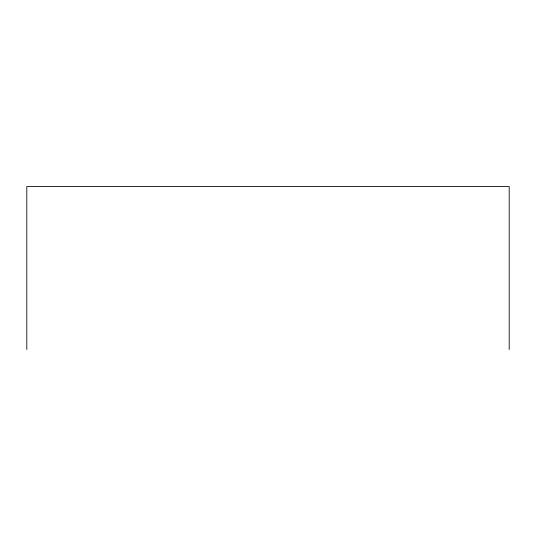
<?xml version="1.0" encoding="UTF-8"?>
<svg xmlns="http://www.w3.org/2000/svg" width="536" height="536" viewBox="0 0 536 536"><rect width="100%" height="100%" fill="white"/><g stroke="black" fill="none" stroke-linecap="round" stroke-linejoin="round"><path stroke-width="0.8" d="M509.2 349.505L509.2 186.495L26.8 186.495L26.8 349.505"/></g></svg>
